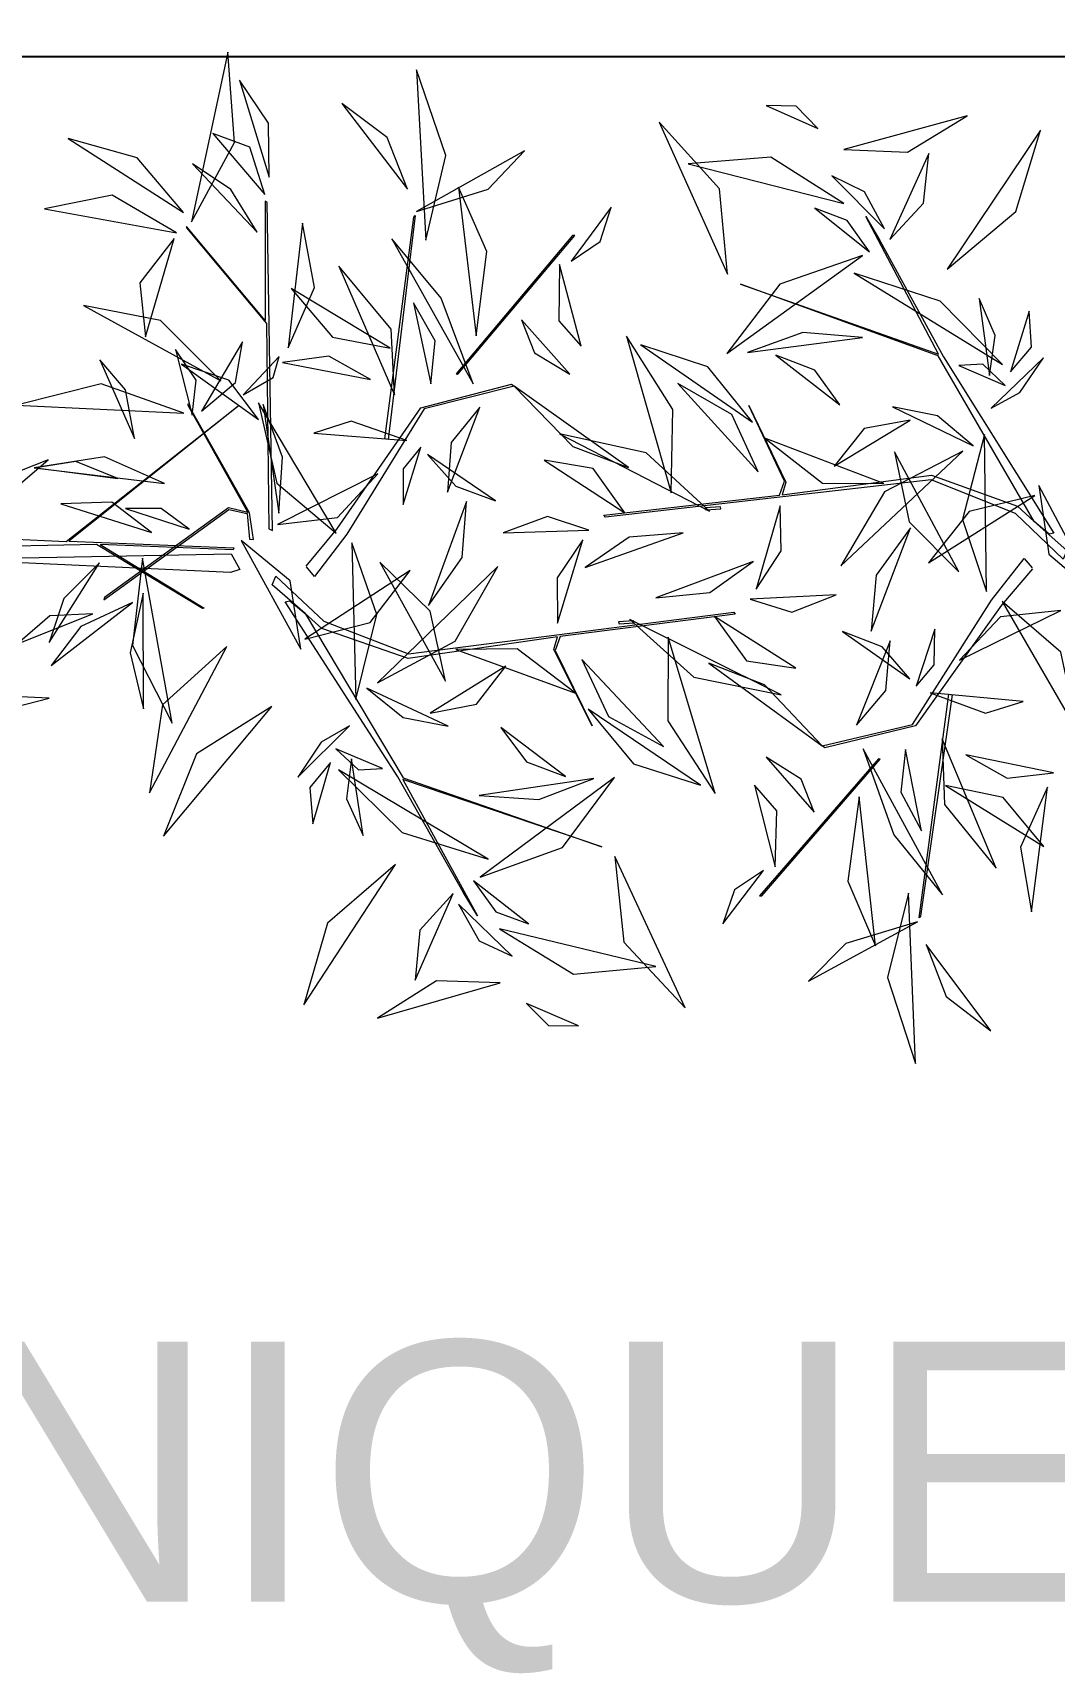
# Model space of a CAD drawing. Header units: millimetres. Extents: x 522027 to 600964, y -380282 to -298602.
# Drawn here: x 572008 to 573186, y -356067 to -354175 of the extents above; entities that cross this region are included whole.
import ezdxf

# ---------------------------------------------------------------- set-up
doc = ezdxf.new("R2010")
doc.units = ezdxf.units.MM
doc.layers.add('3-BAT C-Niveau -2', color=7, linetype='Continuous')
doc.layers.add('RESERAVTION', color=5, linetype='Continuous', lineweight=30)
doc.styles.add('Arial', font='arial.ttf')

# ---------------------------------------------------------------- blocks, each defined once
blk = doc.blocks.new('Groupe-87-1')
at = {"color": 253, "linetype": 'Continuous', "lineweight": 5, "true_color": 0xa0a0a4, "flags": 128}
for points in [[(15956.79, -47618.68), (15950.42, -47614.51), (15940.14, -47612.51), (15904.04, -47623.73), (15903.83, -47623.56), (15923.28, -47617.52), (15923.56, -47615.81), (15917.87, -47608), (15923.72, -47615.9), (15923.57, -47617.41), (15940.09, -47611.97), (15950.49, -47613.64), (15952.71, -47615.03), (15938.27, -47598.33), (15914.33, -47594.44), (15938.27, -47598.13), (15927.08, -47584.11), (15929.18, -47586.53), (15938.91, -47598.34), (15955.19, -47615.94), (15954.68, -47616.14), (15952.71, -47615.03), (15957.02, -47617.62)], [(15875.88, -47593.88), (15876, -47593.65), (15877.75, -47619.61), (15877.37, -47619.6)], [(15884.04, -47610.71), (15884.23, -47610.71), (15894.51, -47592.49), (15894.25, -47592.53)], [(15860.02, -47619.06), (15843.73, -47637.96), (15862.59, -47635.2), (15862.57, -47635.44), (15847.37, -47637.7), (15860.51, -47642.66), (15860.35, -47642.75), (15846.95, -47637.77), (15817.35, -47643.98), (15816.07, -47642.39), (15817.03, -47641.82), (15843.44, -47638.08), (15859.84, -47619.23)], [(15864.64, -47633.84), (15863.6, -47630.9), (15854.3, -47619.85), (15854.33, -47620.03), (15863.42, -47630.87), (15861.11, -47630.79), (15849, -47643.61), (15848.96, -47643.88), (15861.19, -47630.97), (15863.37, -47631), (15864.17, -47633.86)], [(15867.94, -47637.5), (15874.36, -47641.58), (15884.67, -47643.45), (15920.62, -47631.75), (15920.83, -47631.93), (15901.46, -47638.22), (15901.2, -47639.93), (15906.99, -47647.67), (15901.04, -47639.84), (15901.17, -47638.33), (15884.72, -47643.98), (15874.3, -47642.45), (15872.06, -47641.09), (15886.72, -47657.6), (15910.71, -47661.18), (15886.72, -47657.8), (15898.1, -47671.67), (15895.96, -47669.28), (15886.08, -47657.6), (15869.57, -47640.21), (15870.08, -47640.01), (15872.06, -47641.09), (15867.72, -47638.56)], [(15819.75, -47660.84), (15836.05, -47641.93), (15817.19, -47644.7), (15817.2, -47644.46), (15832.4, -47642.19), (15819.26, -47637.24), (15819.43, -47637.15), (15832.83, -47642.13), (15862.42, -47635.91), (15863.71, -47637.51), (15862.74, -47638.07), (15836.34, -47641.82), (15819.94, -47660.66)], [(15948.28, -47662.19), (15948.16, -47662.41), (15946.74, -47636.43), (15947.13, -47636.45)], [(15940.34, -47645.25), (15940.15, -47645.25), (15929.63, -47663.34), (15929.89, -47663.3)]]:
    blk.add_lwpolyline(points, close=True, dxfattribs=at)
for points in [[(15858.73, -47595.33), (15861.26, -47608.78), (15850.32, -47599.8), (15850.37, -47599.94), (15861.48, -47609.09), (15866.13, -47632.29), (15866.58, -47632.41), (15858.95, -47595.34), (15858.7, -47595.23), (15858.72, -47595.3)], [(15871.16, -47635.7), (15873.84, -47630.87), (15880.78, -47615.3), (15890.52, -47610.7), (15890.87, -47610.87), (15881.18, -47615.36), (15875.09, -47631.22), (15872.35, -47636.7), (15871.21, -47635.79)], [(15953.54, -47620.44), (15950.8, -47625.23), (15943.65, -47640.71), (15933.86, -47645.18), (15933.51, -47645.01), (15943.26, -47640.64), (15949.56, -47624.86), (15952.37, -47619.42), (15953.49, -47620.34)]]:
    blk.add_lwpolyline(points, dxfattribs=at)
at = {"color": 253, "linetype": 'Continuous', "lineweight": 5, "true_color": 0xa0a0a4}
for points in [[(15923.16, -47576.98, -212.86), (15930.43, -47575.91, -209.91), (15936.39, -47570.5, -208.14), (15936.39, -47570.5, -208.14), (15923.16, -47576.98, -212.86)], [(15923.16, -47576.98, -212.86), (15930.43, -47575.91, -209.91), (15936.39, -47570.5, -208.14), (15936.39, -47570.5, -208.14), (15923.16, -47576.98, -212.86)], [(15937.42, -47588.33, -223.66), (15943.97, -47580.31, -222.36), (15945.04, -47570.57, -219.58), (15945.04, -47570.57, -219.58), (15937.42, -47588.33, -223.66)], [(15919.77, -47575.15, -211.21), (15916.82, -47573.08, -209.03), (15913.43, -47573.66, -206.71), (15913.43, -47573.66, -206.71), (15919.77, -47575.15, -211.21)], [(15919.77, -47575.15, -211.21), (15916.82, -47573.08, -209.03), (15913.43, -47573.66, -206.71), (15913.43, -47573.66, -206.71), (15919.77, -47575.15, -211.21)], [(15877.75, -47596.22, -223.19), (15878.18, -47586.21, -225.59), (15873.04, -47577.11, -225.79), (15873.04, -47577.11, -225.79), (15877.75, -47596.22, -223.19)], [(15877.75, -47596.22, -223.19), (15878.18, -47586.21, -225.59), (15873.04, -47577.11, -225.79), (15873.04, -47577.11, -225.79), (15877.75, -47596.22, -223.19)], [(15930.28, -47586.17, -232.48), (15933.34, -47581.36, -232.45), (15932.88, -47575.59, -231.83), (15932.88, -47575.59, -231.83), (15930.28, -47586.17, -232.48)], [(15850.81, -47599.15, -186.41), (15853.98, -47589.24, -187.61), (15851.28, -47579.17, -186.97), (15851.28, -47579.17, -186.97), (15850.81, -47599.15, -186.41)], [(15912.65, -47593.6, -215.07), (15909.92, -47584.08, -213.8), (15901.65, -47577.83, -214.42), (15901.65, -47577.83, -214.42), (15912.65, -47593.6, -215.07)], [(15924.33, -47583.08, -228.35), (15915.03, -47579.4, -229.1), (15905.82, -47581.93, -232.12), (15905.82, -47581.93, -232.12), (15924.33, -47583.08, -228.35)], [(15929.46, -47585.07, -232.75), (15926.4, -47581.33, -233.5), (15922.35, -47580.23, -235.42), (15922.35, -47580.23, -235.42), (15929.46, -47585.07, -232.75)], [(15858.63, -47592.44, -174.84), (15857.41, -47586.33, -175.45), (15853.18, -47582.07, -176.76), (15853.18, -47582.07, -176.76), (15858.63, -47592.44, -174.84)], [(15874.56, -47590.83, -215.73), (15871.14, -47585.4, -216.78), (15865.28, -47582.54, -215.22), (15865.28, -47582.54, -215.22), (15874.56, -47590.83, -215.73)], [(15874.56, -47590.83, -215.73), (15871.14, -47585.4, -216.78), (15865.28, -47582.54, -215.22), (15865.28, -47582.54, -215.22), (15874.56, -47590.83, -215.73)], [(15876.07, -47593.16, -214.21), (15883.7, -47589.09, -211.43), (15887.02, -47583.97, -206.15), (15887.02, -47583.97, -206.15), (15876.07, -47593.16, -214.21)], [(15928.25, -47588.03, -229.3), (15925.06, -47584.94, -228.25), (15921.12, -47584.25, -226.49), (15921.12, -47584.25, -226.49), (15928.25, -47588.03, -229.3)], [(15894.65, -47595.46, -211.6), (15897.51, -47592.61, -211.07), (15898.03, -47588.5, -211.1), (15898.03, -47588.5, -211.1), (15894.65, -47595.46, -211.6)], [(15927.53, -47588.57, -228.97), (15918.81, -47593.58, -227.8), (15914.29, -47602.58, -227.09), (15914.29, -47602.58, -227.09), (15927.53, -47588.57, -228.97)], [(15858.53, -47594.51, -174.58), (15855.82, -47589.46, -172.2), (15851.31, -47588.7, -168.43), (15851.31, -47588.7, -168.43), (15858.53, -47594.51, -174.58)], [(15885.51, -47605.98, -221.24), (15884.88, -47596.18, -218.96), (15880.29, -47589.51, -214.31), (15880.29, -47589.51, -214.31), (15885.51, -47605.98, -221.24)], [(15849.7, -47598.26, -186.4), (15843.25, -47593.1, -186.75), (15835.04, -47592.37, -187), (15835.04, -47592.37, -187), (15849.7, -47598.26, -186.4)], [(15945.77, -47597.94, -212.64), (15937.32, -47592.09, -211.07), (15926.98, -47590.78, -212.06), (15926.98, -47590.78, -212.06), (15945.77, -47597.94, -212.64)], [(15945.77, -47597.94, -212.64), (15937.32, -47592.09, -211.07), (15926.98, -47590.78, -212.06), (15926.98, -47590.78, -212.06), (15945.77, -47597.94, -212.64)], [(15944.52, -47599.43, -172.05), (15944.31, -47594.8, -171.7), (15941.69, -47590.96, -172.02), (15941.69, -47590.96, -172.02), (15944.52, -47599.43, -172.05)], [(15944.52, -47599.43, -172.05), (15944.31, -47594.8, -171.7), (15941.69, -47590.96, -172.02), (15941.69, -47590.96, -172.02), (15944.52, -47599.43, -172.05)], [(15946.83, -47598.59, -213.12), (15948.68, -47595.35, -210.71), (15947.63, -47591.3, -208.62), (15947.63, -47591.3, -208.62), (15946.83, -47598.59, -213.12)], [(15946.83, -47598.59, -213.12), (15948.68, -47595.35, -210.71), (15947.63, -47591.3, -208.62), (15947.63, -47591.3, -208.62), (15946.83, -47598.59, -213.12)], [(15858.47, -47598.92, -186.97), (15854.57, -47594.67, -187.38), (15849.65, -47592.56, -185.5), (15849.65, -47592.56, -185.5), (15858.47, -47598.92, -186.97)], [(15893.42, -47596.11, -202.5), (15894.53, -47602.5, -200.11), (15897.61, -47604.88, -195.35), (15897.61, -47604.88, -195.35), (15893.42, -47596.11, -202.5)], [(15849.33, -47600.72, -182.25), (15841.22, -47597.85, -178.08), (15833.87, -47600.86, -173.29), (15833.87, -47600.86, -173.29), (15849.33, -47600.72, -182.25)], [(15864.45, -47611.38, -200.41), (15866.14, -47603.97, -200.32), (15863.41, -47596.93, -200.54), (15863.41, -47596.93, -200.54), (15864.45, -47611.38, -200.41)], [(15886.18, -47611.49, -210.1), (15880.73, -47602.47, -209.96), (15873.85, -47596.78, -205.95), (15873.85, -47596.78, -205.95), (15886.18, -47611.49, -210.1)], [(15929.32, -47597.85, -196.26), (15922.45, -47598.57, -195.05), (15916.6, -47602.05, -196.39), (15916.6, -47602.05, -196.39), (15929.32, -47597.85, -196.26)], [(15945.41, -47603.13, -171.59), (15948.32, -47600.74, -169.03), (15950.27, -47596.29, -167.96), (15950.27, -47596.29, -167.96), (15945.41, -47603.13, -171.59)], [(15946.49, -47600.25, -212.09), (15943.5, -47598.32, -209.87), (15940.81, -47598.96, -207.1), (15940.81, -47598.96, -207.1), (15946.49, -47600.25, -212.09)], [(15946.49, -47600.25, -212.09), (15943.5, -47598.32, -209.87), (15940.81, -47598.96, -207.1), (15940.81, -47598.96, -207.1), (15946.49, -47600.25, -212.09)], [(15849.18, -47601.42, -181.99), (15846.25, -47607.19, -181.12), (15848.06, -47613.17, -179.03), (15848.06, -47613.17, -179.03), (15849.18, -47601.42, -181.99)], [(15877.49, -47614.4, -233.25), (15875.72, -47607.05, -238.65), (15868.42, -47601.02, -241.93), (15868.42, -47601.02, -241.93), (15877.49, -47614.4, -233.25)], [(15928.2, -47605.98, -195.33), (15924.59, -47602.6, -195.1), (15919.87, -47601.72, -194.26), (15919.87, -47601.72, -194.26), (15928.2, -47605.98, -195.33)], [(15881.39, -47612.39, -207.72), (15880.94, -47607.43, -206.62), (15877.7, -47603.57, -205.86), (15877.7, -47603.57, -205.86), (15881.39, -47612.39, -207.72)], [(15890.28, -47603.2, -218.46), (15892.47, -47606.63, -216.39), (15896.93, -47608.3, -215.43), (15896.93, -47608.3, -215.43), (15890.28, -47603.2, -218.46)], [(15910.98, -47619.59, -194.97), (15909.35, -47610.09, -192.57), (15902.55, -47602.78, -191.31), (15902.55, -47602.78, -191.31), (15910.98, -47619.59, -194.97)], [(15918.66, -47609.81, -201.48), (15912.41, -47604.51, -202.35), (15904.36, -47603.44, -201.76), (15904.36, -47603.44, -201.76), (15918.66, -47609.81, -201.48)], [(15863.53, -47604.57, -189.87), (15869.24, -47609.19, -186.93), (15876.02, -47609.22, -183.27), (15876.02, -47609.22, -183.27), (15863.53, -47604.57, -189.87)], [(15944.19, -47607.78, -204.62), (15939.5, -47605.15, -205.07), (15934.2, -47605.08, -204.23), (15934.2, -47605.08, -204.23), (15944.19, -47607.78, -204.62)], [(15920.35, -47615.33, -207.16), (15916.17, -47609.41, -205.48), (15909.36, -47607.06, -203.83), (15909.36, -47607.06, -203.83), (15920.35, -47615.33, -207.16)], [(15920.35, -47615.33, -207.16), (15916.17, -47609.41, -205.48), (15909.36, -47607.06, -203.83), (15909.36, -47607.06, -203.83), (15920.35, -47615.33, -207.16)], [(15936.5, -47606.22, -184.69), (15931.43, -47608.14, -183.17), (15928.87, -47613.06, -181.63), (15928.87, -47613.06, -181.63), (15936.5, -47606.22, -184.69)], [(15945.22, -47606.26, -176.08), (15944.55, -47616.34, -174.79), (15948.82, -47623.98, -170.69), (15948.82, -47623.98, -170.69), (15945.22, -47606.26, -176.08)], [(15943.1, -47608.58, -204.31), (15935.11, -47614.88, -204.16), (15931.75, -47624.21, -202.67), (15931.75, -47624.21, -202.67), (15943.1, -47608.58, -204.31)], [(15857.54, -47616.53, -207.25), (15849.41, -47611.02, -205.29), (15840.34, -47610.96, -201.98), (15840.34, -47610.96, -201.98), (15857.54, -47616.53, -207.25)], [(15890.87, -47610.87, -197.23), (15898.82, -47616.43, -194.28), (15905.57, -47617.62, -188.42), (15905.57, -47617.62, -188.42), (15890.87, -47610.87, -197.23)], [(15920.41, -47611.38, -188.89), (15927.91, -47615.24, -185.79), (15934.87, -47613.94, -181.22), (15934.87, -47613.94, -181.22), (15920.41, -47611.38, -188.89)], [(15935.39, -47610.12, -205.3), (15938.54, -47617.76, -204.92), (15945.25, -47622.36, -203.9), (15945.25, -47622.36, -203.9), (15935.39, -47610.12, -205.3)], [(15952.47, -47610.87, -210.57), (15955.06, -47618.44, -206.9), (15961.43, -47622.03, -202.54), (15961.43, -47622.03, -202.54), (15952.47, -47610.87, -210.57)], [(15856, -47620.4, -215.21), (15859.22, -47616.41, -213.09), (15859.16, -47611.68, -210.46), (15859.16, -47611.68, -210.46), (15856, -47620.4, -215.21)], [(15860.37, -47617.67, -177.75), (15863.37, -47615.04, -175.38), (15863.6, -47612.55, -172.12), (15863.6, -47612.55, -172.12), (15860.37, -47617.67, -177.75)], [(15874.46, -47613.17, -229.03), (15869.25, -47611.45, -227.48), (15864.12, -47613.13, -225.66), (15864.12, -47613.13, -225.66), (15874.46, -47613.17, -229.03)], [(15952.22, -47612.09, -217.22), (15945.14, -47615.28, -219.34), (15941.61, -47621.99, -221.55), (15941.61, -47621.99, -221.55), (15952.22, -47612.09, -217.22)], [(15855.02, -47621.07, -179.83), (15854.72, -47617.02, -178.67), (15851.71, -47613.97, -177.99), (15851.71, -47613.97, -177.99), (15855.02, -47621.07, -179.83)], [(15887.46, -47613.99, -199.77), (15884.96, -47618.59, -197.57), (15885.61, -47624.29, -196.35), (15885.61, -47624.29, -196.35), (15887.46, -47613.99, -199.77)], [(15848.97, -47624.92, -210.84), (15846.94, -47619.62, -209.98), (15843.36, -47616.78, -207.2), (15843.36, -47616.78, -207.2), (15848.97, -47624.92, -210.84)], [(15862.61, -47620.13, -207.06), (15858.44, -47616.3, -208.24), (15852.72, -47615.51, -209.24), (15852.72, -47615.51, -209.24), (15862.61, -47620.13, -207.06)], [(15915.69, -47620.84, -206.43), (15907.28, -47615.57, -204.4), (15897.03, -47615.3, -204.36), (15897.03, -47615.3, -204.36), (15915.69, -47620.84, -206.43)], [(15915.69, -47620.84, -206.43), (15907.28, -47615.57, -204.4), (15897.03, -47615.3, -204.36), (15897.03, -47615.3, -204.36), (15915.69, -47620.84, -206.43)], [(15862.25, -47618.22, -178.9), (15866.08, -47626.94, -176.01), (15873.86, -47631.32, -172.29), (15873.86, -47631.32, -172.29), (15862.25, -47618.22, -178.9)], [(15862.25, -47618.22, -178.9), (15866.08, -47626.94, -176.01), (15873.86, -47631.32, -172.29), (15873.86, -47631.32, -172.29), (15862.25, -47618.22, -178.9)], [(15866.93, -47630.28, -200.44), (15866.14, -47623.88, -199.26), (15862.83, -47618.31, -200.49), (15862.83, -47618.31, -200.49), (15866.93, -47630.28, -200.44)], [(15879.9, -47619.33, -198.87), (15873.16, -47618.31, -195.41), (15869.18, -47620.5, -190.33), (15869.18, -47620.5, -190.33), (15879.9, -47619.33, -198.87)], [(15906.15, -47622.84, -194.21), (15901.61, -47618.47, -192.81), (15895.86, -47618.61, -190.06), (15895.86, -47618.61, -190.06), (15906.15, -47622.84, -194.21)], [(15906.15, -47622.84, -194.21), (15901.61, -47618.47, -192.81), (15895.86, -47618.61, -190.06), (15895.86, -47618.61, -190.06), (15906.15, -47622.84, -194.21)], [(15922.67, -47628.66, -183.47), (15924.68, -47623.8, -183.7), (15923.6, -47618.69, -184.07), (15923.6, -47618.69, -184.07), (15922.67, -47628.66, -183.47)], [(15922.67, -47628.66, -183.47), (15924.68, -47623.8, -183.7), (15923.6, -47618.69, -184.07), (15923.6, -47618.69, -184.07), (15922.67, -47628.66, -183.47)], [(15938.83, -47618.4, -185.42), (15935.97, -47624.5, -185.31), (15936.61, -47630.97, -184.01), (15936.61, -47630.97, -184.01), (15938.83, -47618.4, -185.42)], [(15854.03, -47620.99, -179.52), (15844.03, -47619.46, -178.73), (15834.9, -47623.69, -177.91), (15834.9, -47623.69, -177.91), (15854.03, -47620.99, -179.52)], [(15881.62, -47619.77, -202.35), (15880.07, -47622.61, -200.21), (15880.83, -47626.65, -199.09), (15880.83, -47626.65, -199.09), (15881.62, -47619.77, -202.35)], [(15882.53, -47620.46, -202.12), (15886.4, -47623.45, -201.54), (15891.21, -47624.25, -202.14), (15891.21, -47624.25, -202.14), (15882.53, -47620.46, -202.12)], [(15916.93, -47620.33, -203.84), (15916.83, -47620.1, -203.87), (15915.15, -47620.56, -202.04), (15915.25, -47620.77, -202.02), (15916.93, -47620.33, -203.84)], [(15867.02, -47631.63, -200.73), (15873.69, -47629.53, -197.34), (15877.31, -47623.7, -193.77), (15877.31, -47623.7, -193.77), (15867.02, -47631.63, -200.73)], [(15867.02, -47631.63, -200.73), (15873.69, -47629.53, -197.34), (15877.31, -47623.7, -193.77), (15877.31, -47623.7, -193.77), (15867.02, -47631.63, -200.73)], [(15913.18, -47623.83, -199.98), (15907.14, -47625.49, -200.36), (15902.83, -47629.87, -199.46), (15902.83, -47629.87, -199.46), (15913.18, -47623.83, -199.98)], [(15957.63, -47624.56, -200.73), (15950.94, -47626.57, -197.34), (15947.24, -47632.35, -193.77), (15947.24, -47632.35, -193.77), (15957.63, -47624.56, -200.73)], [(15957.63, -47624.56, -200.73), (15950.94, -47626.57, -197.34), (15947.24, -47632.35, -193.77), (15947.24, -47632.35, -193.77), (15957.63, -47624.56, -200.73)], [(15885.89, -47637.54, -185.42), (15888.68, -47631.4, -185.31), (15887.95, -47624.94, -184.01), (15887.95, -47624.94, -184.01), (15885.89, -47637.54, -185.42)], [(15902.44, -47625.55, -183.73), (15897.45, -47624.91, -181.29), (15892.77, -47627.73, -179.52), (15892.77, -47627.73, -179.52), (15902.44, -47625.55, -183.73)], [(15911.48, -47631.78, -199.98), (15917.49, -47630.04, -200.36), (15921.74, -47625.6, -199.46), (15921.74, -47625.6, -199.46), (15911.48, -47631.78, -199.98)], [(15962.22, -47638.03, -178.9), (15958.51, -47629.26, -176.01), (15950.79, -47624.78, -172.29), (15950.79, -47624.78, -172.29), (15962.22, -47638.03, -178.9)], [(15962.22, -47638.03, -178.9), (15958.51, -47629.26, -176.01), (15950.79, -47624.78, -172.29), (15950.79, -47624.78, -172.29), (15962.22, -47638.03, -178.9)], [(15853.36, -47629.38, -247.3), (15845.97, -47627.65, -244.69), (15838.25, -47630.4, -243.35), (15838.25, -47630.4, -243.35), (15853.36, -47629.38, -247.3)], [(15853.36, -47629.38, -247.3), (15845.97, -47627.65, -244.69), (15838.25, -47630.4, -243.35), (15838.25, -47630.4, -243.35), (15853.36, -47629.38, -247.3)], [(15901.95, -47626.8, -183.47), (15899.87, -47631.64, -183.7), (15900.89, -47636.76, -184.07), (15900.89, -47636.76, -184.07), (15901.95, -47626.8, -183.47)], [(15901.95, -47626.8, -183.47), (15899.87, -47631.64, -183.7), (15900.89, -47636.76, -184.07), (15900.89, -47636.76, -184.07), (15901.95, -47626.8, -183.47)], [(15922.19, -47629.92, -183.73), (15927.19, -47630.5, -181.29), (15931.84, -47627.61, -179.52), (15931.84, -47627.61, -179.52), (15922.19, -47629.92, -183.73)], [(15831.77, -47634.19, -161.32), (15836.58, -47633.04, -161.24), (15839.64, -47629.19, -160.95), (15839.64, -47629.19, -160.95), (15831.77, -47634.19, -161.32)], [(15847.96, -47629.83, -223.21), (15842.85, -47628.8, -222.61), (15838.44, -47630.39, -220.88), (15838.44, -47630.39, -220.88), (15847.96, -47629.83, -223.21)], [(15847.96, -47629.83, -223.21), (15842.85, -47628.8, -222.61), (15838.44, -47630.39, -220.88), (15838.44, -47630.39, -220.88), (15847.96, -47629.83, -223.21)], [(15942.88, -47636.22, -202.35), (15944.46, -47633.41, -200.21), (15943.75, -47629.36, -199.09), (15943.75, -47629.36, -199.09), (15942.88, -47636.22, -202.35)], [(15879.66, -47649.76, -176.08), (15880.2, -47639.67, -174.79), (15875.84, -47632.09, -170.69), (15875.84, -47632.09, -170.69), (15879.66, -47649.76, -176.08)], [(15881.76, -47647.42, -204.31), (15889.67, -47641.01, -204.16), (15892.9, -47631.64, -202.67), (15892.9, -47631.64, -202.67), (15881.76, -47647.42, -204.31)], [(15941.98, -47635.52, -202.12), (15938.15, -47632.48, -201.54), (15933.35, -47631.62, -202.14), (15933.35, -47631.62, -202.14), (15941.98, -47635.52, -202.12)], [(15936.96, -47641.93, -199.77), (15939.52, -47637.36, -197.57), (15938.94, -47631.65, -196.35), (15938.94, -47631.65, -196.35), (15936.96, -47641.93, -199.77)], [(15852.94, -47635.21, -186.16), (15847.77, -47632.63, -185.75), (15842.05, -47633.92, -185.13), (15842.05, -47633.92, -185.13), (15852.94, -47635.21, -186.16)], [(15857.14, -47634.02, -197.01), (15853.52, -47632.3, -196.39), (15849.46, -47633.05, -196.61), (15849.46, -47633.05, -196.61), (15857.14, -47634.02, -197.01)], [(15872.59, -47644.02, -217.22), (15879.63, -47640.74, -219.34), (15883.07, -47633.99, -221.55), (15883.07, -47633.99, -221.55), (15872.59, -47644.02, -217.22)], [(15889.45, -47645.77, -205.3), (15886.2, -47638.17, -204.92), (15879.43, -47633.67, -203.9), (15879.43, -47633.67, -203.9), (15889.45, -47645.77, -205.3)], [(15918.52, -47632.67, -194.21), (15923.11, -47636.99, -192.81), (15928.86, -47636.77, -190.06), (15928.86, -47636.77, -190.06), (15918.52, -47632.67, -194.21)], [(15918.52, -47632.67, -194.21), (15923.11, -47636.99, -192.81), (15928.86, -47636.77, -190.06), (15928.86, -47636.77, -190.06), (15918.52, -47632.67, -194.21)], [(15872.36, -47645.25, -210.57), (15869.67, -47637.72, -206.9), (15863.25, -47634.21, -202.54), (15863.25, -47634.21, -202.54), (15872.36, -47645.25, -210.57)], [(15907.77, -47635.33, -203.84), (15907.88, -47635.55, -203.87), (15909.55, -47635.08, -202.04), (15909.45, -47634.87, -202.02), (15907.77, -47635.33, -203.84)], [(15909.01, -47634.8, -206.43), (15917.48, -47639.96, -204.4), (15927.74, -47640.09, -204.36), (15927.74, -47640.09, -204.36), (15909.01, -47634.8, -206.43)], [(15909.01, -47634.8, -206.43), (15917.48, -47639.96, -204.4), (15927.74, -47640.09, -204.36), (15927.74, -47640.09, -204.36), (15909.01, -47634.8, -206.43)], [(15944.59, -47636.69, -198.87), (15951.32, -47637.79, -195.41), (15955.33, -47635.65, -190.33), (15955.33, -47635.65, -190.33), (15944.59, -47636.69, -198.87)], [(15913.73, -47635.99, -194.97), (15915.48, -47645.47, -192.57), (15922.38, -47652.68, -191.31), (15922.38, -47652.68, -191.31), (15913.73, -47635.99, -194.97)], [(15852.44, -47638.31, -225.36), (15853.2, -47648.42, -224.7), (15859.38, -47656.38, -224), (15859.38, -47656.38, -224), (15852.44, -47638.31, -225.36)], [(15933.51, -47645.01, -197.23), (15925.64, -47639.34, -194.28), (15918.9, -47638.07, -188.42), (15918.9, -47638.07, -188.42), (15933.51, -47645.01, -197.23)], [(15847.68, -47639.78, -228.81), (15844.42, -47644.56, -229.15), (15843.69, -47649.89, -227.32), (15843.69, -47649.89, -227.32), (15847.68, -47639.78, -228.81)], [(15904.41, -47644.32, -188.89), (15896.86, -47640.55, -185.79), (15889.92, -47641.95, -181.22), (15889.92, -47641.95, -181.22), (15904.41, -47644.32, -188.89)], [(15904.42, -47640.37, -207.16), (15908.67, -47646.24, -205.48), (15915.52, -47648.49, -203.83), (15915.52, -47648.49, -203.83), (15904.42, -47640.37, -207.16)], [(15904.42, -47640.37, -207.16), (15908.67, -47646.24, -205.48), (15915.52, -47648.49, -203.83), (15915.52, -47648.49, -203.83), (15904.42, -47640.37, -207.16)], [(15853.28, -47642.29, -183.78), (15853.09, -47649.32, -183.14), (15855.81, -47655.35, -184.94), (15855.81, -47655.35, -184.94), (15853.28, -47642.29, -183.78)], [(15888.39, -47649.69, -184.69), (15893.43, -47647.71, -183.17), (15895.93, -47642.76, -181.63), (15895.93, -47642.76, -181.63), (15888.39, -47649.69, -184.69)], [(15946.94, -47641.65, -233.25), (15948.61, -47649.03, -238.65), (15955.83, -47655.14, -241.93), (15955.83, -47655.14, -241.93), (15946.94, -47641.65, -233.25)], [(15949.95, -47642.92, -229.03), (15955.14, -47644.71, -227.48), (15960.28, -47643.09, -225.66), (15960.28, -47643.09, -225.66), (15949.95, -47642.92, -229.03)], [(15852.29, -47643.57, -176.88), (15846.92, -47647.37, -176.9), (15844.43, -47652.45, -174.04), (15844.43, -47652.45, -174.04), (15852.29, -47643.57, -176.88)], [(15938.21, -47644.45, -210.1), (15943.54, -47653.53, -209.96), (15950.34, -47659.31, -205.95), (15950.34, -47659.31, -205.95), (15938.21, -47644.45, -210.1)], [(15943.01, -47643.61, -207.72), (15943.39, -47648.58, -206.62), (15946.59, -47652.48, -205.86), (15946.59, -47652.48, -205.86), (15943.01, -47643.61, -207.72)], [(15959.93, -47644.84, -200.41), (15958.15, -47652.23, -200.32), (15960.78, -47659.3, -200.54), (15960.78, -47659.3, -200.54), (15959.93, -47644.84, -200.41)], [(15848.01, -47645.7, -161.32), (15843.2, -47646.85, -161.24), (15840.14, -47650.71, -160.95), (15840.14, -47650.71, -160.95), (15848.01, -47645.7, -161.32)], [(15863.92, -47646.51, -220.85), (15857.87, -47654.51, -221.31), (15858.29, -47664.76, -222.56), (15858.29, -47664.76, -222.56), (15863.92, -47646.51, -220.85)], [(15906.18, -47645.87, -201.48), (15912.5, -47651.09, -202.35), (15920.56, -47652.05, -201.76), (15920.56, -47652.05, -201.76), (15906.18, -47645.87, -201.48)], [(15960.77, -47651.66, -189.87), (15955.11, -47646.96, -186.93), (15948.34, -47646.85, -183.27), (15948.34, -47646.85, -183.27), (15960.77, -47651.66, -189.87)], [(15880.68, -47648.23, -204.62), (15885.4, -47650.79, -205.07), (15890.71, -47650.8, -204.23), (15890.71, -47650.8, -204.23), (15880.68, -47648.23, -204.62)], [(15934, -47652.68, -218.46), (15931.85, -47649.22, -216.39), (15927.41, -47647.49, -215.43), (15927.41, -47647.49, -215.43), (15934, -47652.68, -218.46)], [(15896.69, -47649.82, -195.33), (15900.34, -47653.16, -195.1), (15905.08, -47653.97, -194.26), (15905.08, -47653.97, -194.26), (15896.69, -47649.82, -195.33)], [(15930.77, -47659.73, -202.5), (15929.75, -47653.33, -200.11), (15926.69, -47650.91, -195.35), (15926.69, -47650.91, -195.35), (15930.77, -47659.73, -202.5)], [(15938.8, -47649.97, -221.24), (15939.31, -47659.78, -218.96), (15943.81, -47666.5, -214.31), (15943.81, -47666.5, -214.31), (15938.8, -47649.97, -221.24)], [(15870.29, -47652.37, -220.09), (15862.79, -47659.33, -220.53), (15860.82, -47669.37, -219.34), (15860.82, -47669.37, -219.34), (15870.29, -47652.37, -220.09)], [(15879.52, -47652.89, -171.59), (15876.64, -47655.32, -169.03), (15874.74, -47659.8, -167.96), (15874.74, -47659.8, -167.96), (15879.52, -47652.89, -171.59)], [(15895.68, -47657.97, -196.26), (15902.53, -47657.16, -195.05), (15908.34, -47653.6, -196.39), (15908.34, -47653.6, -196.39), (15895.68, -47657.97, -196.26)], [(15897.58, -47667.22, -228.97), (15906.24, -47662.1, -227.8), (15910.64, -47653.04, -227.09), (15910.64, -47653.04, -227.09), (15897.58, -47667.22, -228.97)], [(15825.74, -47658.9, -179.52), (15835.75, -47660.44, -178.73), (15844.88, -47656.2, -177.91), (15844.88, -47656.2, -177.91), (15825.74, -47658.9, -179.52)], [(15878.47, -47655.79, -212.09), (15881.49, -47657.68, -209.87), (15884.17, -47657.01, -207.1), (15884.17, -47657.01, -207.1), (15878.47, -47655.79, -212.09)], [(15878.47, -47655.79, -212.09), (15881.49, -47657.68, -209.87), (15884.17, -47657.01, -207.1), (15884.17, -47657.01, -207.1), (15878.47, -47655.79, -212.09)], [(15880.46, -47656.58, -172.05), (15880.73, -47661.21, -171.7), (15883.4, -47665.01, -172.02), (15883.4, -47665.01, -172.02), (15880.46, -47656.58, -172.05)], [(15880.46, -47656.58, -172.05), (15880.73, -47661.21, -171.7), (15883.4, -47665.01, -172.02), (15883.4, -47665.01, -172.02), (15880.46, -47656.58, -172.05)], [(15878.16, -47657.45, -213.12), (15876.35, -47660.71, -210.71), (15877.45, -47664.76, -208.62), (15877.45, -47664.76, -208.62), (15878.16, -47657.45, -213.12)], [(15878.16, -47657.45, -213.12), (15876.35, -47660.71, -210.71), (15877.45, -47664.76, -208.62), (15877.45, -47664.76, -208.62), (15878.16, -47657.45, -213.12)], [(15879.22, -47658.09, -212.64), (15887.75, -47663.83, -211.07), (15898.1, -47665, -212.06), (15898.1, -47665, -212.06), (15879.22, -47658.09, -212.64)], [(15879.22, -47658.09, -212.64), (15887.75, -47663.83, -211.07), (15898.1, -47665, -212.06), (15898.1, -47665, -212.06), (15879.22, -47658.09, -212.64)], [(15929.53, -47660.37, -211.6), (15926.64, -47663.18, -211.07), (15926.06, -47667.28, -211.1), (15926.06, -47667.28, -211.1), (15929.53, -47660.37, -211.6)], [(15946.44, -47659.82, -223.19), (15945.88, -47669.83, -225.59), (15950.9, -47679, -225.79), (15950.9, -47679, -225.79), (15946.44, -47659.82, -223.19)], [(15946.44, -47659.82, -223.19), (15945.88, -47669.83, -225.59), (15950.9, -47679, -225.79), (15950.9, -47679, -225.79), (15946.44, -47659.82, -223.19)], [(15912.39, -47662, -215.07), (15915.25, -47671.48, -213.8), (15923.6, -47677.62, -214.42), (15923.6, -47677.62, -214.42), (15912.39, -47662, -215.07)], [(15948.07, -47662.91, -214.21), (15940.4, -47666.87, -211.43), (15937.01, -47671.95, -206.15), (15937.01, -47671.95, -206.15), (15948.07, -47662.91, -214.21)], [(15949.55, -47665.26, -215.73), (15952.91, -47670.73, -216.78), (15958.73, -47673.67, -215.22), (15958.73, -47673.67, -215.22), (15949.55, -47665.26, -215.73)], [(15949.55, -47665.26, -215.73), (15952.91, -47670.73, -216.78), (15958.73, -47673.67, -215.22), (15958.73, -47673.67, -215.22), (15949.55, -47665.26, -215.73)], [(15887.7, -47667.58, -223.66), (15881.26, -47675.69, -222.36), (15880.31, -47685.45, -219.58), (15880.31, -47685.45, -219.58), (15887.7, -47667.58, -223.66)], [(15896.87, -47667.77, -229.3), (15900.1, -47670.81, -228.25), (15904.05, -47671.46, -226.49), (15904.05, -47671.46, -226.49), (15896.87, -47667.77, -229.3)], [(15894.87, -47669.66, -232.48), (15891.87, -47674.5, -232.45), (15892.41, -47680.27, -231.83), (15892.41, -47680.27, -231.83), (15894.87, -47669.66, -232.48)], [(15895.7, -47670.75, -232.75), (15898.81, -47674.45, -233.5), (15902.88, -47675.5, -235.42), (15902.88, -47675.5, -235.42), (15895.7, -47670.75, -232.75)], [(15900.86, -47672.67, -228.35), (15910.21, -47676.22, -229.1), (15919.39, -47673.58, -232.12), (15919.39, -47673.58, -232.12), (15900.86, -47672.67, -228.35)], [(15902.1, -47678.75, -212.86), (15894.85, -47679.91, -209.91), (15888.96, -47685.4, -208.14), (15888.96, -47685.4, -208.14), (15902.1, -47678.75, -212.86)], [(15902.1, -47678.75, -212.86), (15894.85, -47679.91, -209.91), (15888.96, -47685.4, -208.14), (15888.96, -47685.4, -208.14), (15902.1, -47678.75, -212.86)], [(15905.52, -47680.54, -211.21), (15908.5, -47682.57, -209.03), (15911.88, -47681.94, -206.71), (15911.88, -47681.94, -206.71), (15905.52, -47680.54, -211.21)], [(15905.52, -47680.54, -211.21), (15908.5, -47682.57, -209.03), (15911.88, -47681.94, -206.71), (15911.88, -47681.94, -206.71), (15905.52, -47680.54, -211.21)]]:
    blk.add_polyline3d(points, dxfattribs=at)

msp = doc.modelspace()

# ---------------------------------------------------------------- linework, layer by layer
at = {"layer": '3-BAT C-Niveau -2', "flags": 128}
msp.add_lwpolyline([(573988.2, -354202.7), (565391.5, -354202.7), (565391.5, -354152.7), (572454.3, -354152.7), (572454.3, -351203.4), (572504.3, -351203.4), (572504.3, -354152.7), (573988.2, -354152.7)], dxfattribs=at)

# ---------------------------------------------------------------- block references
at = {"layer": '3-BAT C-Niveau -2', "xscale": 10, "yscale": 10, "zscale": 10, "rotation": 349.2763985886067}
msp.add_blockref('Groupe-87-1', (505019.3, 142779.7), dxfattribs=at)

# ---------------------------------------------------------------- texts
at = {"layer": 'RESERAVTION', "style": 'Arial'}
msp.add_text('RESERVATIONS GAINES TECHNIQUES PLANCHER SS-2', height=300, dxfattribs=at).set_placement((565677.6, -355984.3))

doc.saveas('drawing.dxf')
